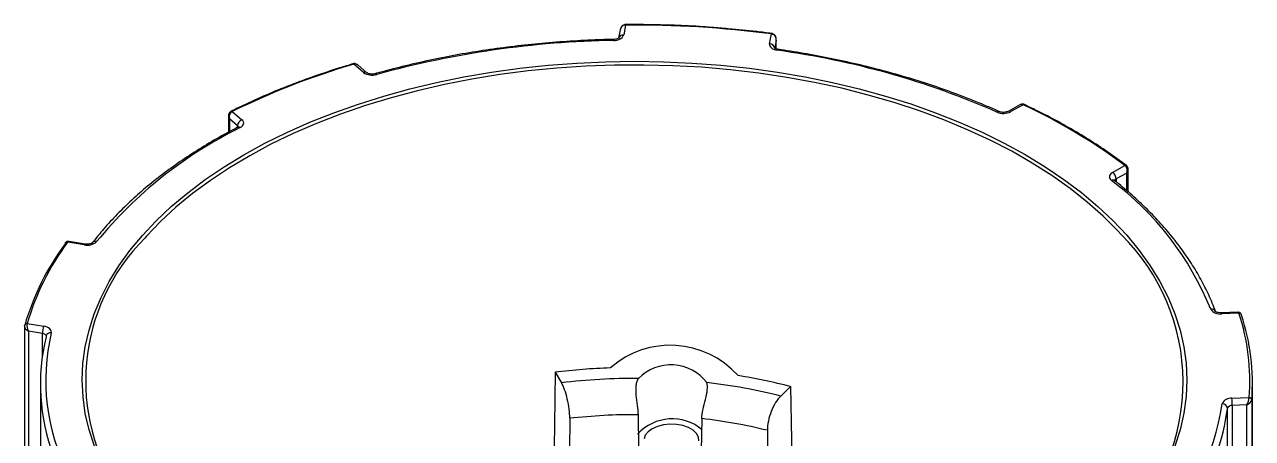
# Model space of a CAD drawing. Header units: millimetres. Extents: x 2517 to 6633, y 792 to 3241.
# Drawn here: x 2691.96 to 2729.48, y 919.95 to 932.61 of the extents above; entities that cross this region are included whole.
import ezdxf

# ---------------------------------------------------------------- set-up
doc = ezdxf.new("R2010")
doc.units = ezdxf.units.MM
doc.layers.add('实线', color=7, linetype='Continuous', lineweight=25)

msp = doc.modelspace()

# ---------------------------------------------------------------- linework, layer by layer
at = {"layer": '实线'}
for p, q in [((2710.1618, 932.4477), (2710.114, 932.1854)), ((2710.3264, 932.5893), (2710.2714, 932.2874)), ((2714.7269, 932.017), (2714.7818, 932.3189)), ((2714.8091, 932.3287), (2714.7874, 932.3335)), ((2714.9325, 932.1324), (2714.886, 931.8767)), ((2714.9325, 931.861), (2714.9325, 932.1324)), ((2714.9334, 931.8607), (2714.9334, 932.1488)), ((2702.0161, 931.4081), (2701.9947, 931.4039)), ((2702.3161, 931.1423), (2702.0221, 931.394)), ((2702.4202, 931.1332), (2702.1434, 931.3701)), ((2698.308, 929.9478), (2698.602, 929.6961)), ((2722.3794, 930.1527), (2722.018, 929.9513)), ((2722.4742, 930.153), (2722.0959, 929.9422)), ((2698.193, 929.8151), (2698.193, 929.3152)), ((2698.4694, 929.5138), (2698.2204, 929.7269)), ((2698.2204, 929.7269), (2698.2204, 929.3299)), ((2698.4694, 929.4628), (2698.4694, 929.5138)), ((2725.208, 928.0818), (2725.5863, 928.2927)), ((2725.6394, 928.0633), (2725.3192, 927.8847)), ((2725.6459, 928.2804), (2725.6311, 928.2936)), ((2725.6394, 927.5258), (2725.6394, 928.0633)), ((2725.6883, 927.4839), (2725.6883, 928.1767)), ((2725.2709, 927.835), (2725.2728, 927.8334)), ((2725.3192, 927.8847), (2725.3192, 927.7961)), ((2693.2225, 925.9427), (2693.2106, 925.9294)), ((2693.7829, 925.867), (2693.2774, 925.9506)), ((2693.809, 925.8942), (2693.319, 925.9753)), ((2694.0402, 925.9408), (2694.0367, 925.9364)), ((2692.0426, 923.4646), (2692.548, 923.3809)), ((2729.0456, 923.8077), (2728.5363, 923.7871)), ((2729.0673, 923.7791), (2728.5428, 923.7579)), ((2691.96, 923.3839), (2691.96, 913.6025)), ((2691.962, 923.4006), (2691.9631, 923.4115)), ((2692.5039, 923.1615), (2692.0759, 923.2323)), ((2692.0759, 923.2323), (2692.0759, 913.5645)), ((2692.5039, 922.4649), (2692.5039, 923.1615)), ((2692.6211, 923.0845), (2692.6183, 923.0599)), ((2708.1726, 921.9738), (2708.3636, 921.6534)), ((2692.443, 921.6068), (2692.443, 912.0696)), ((2729.483, 910.6978), (2729.483, 921.6721)), ((2715.0687, 921.2466), (2715.371, 921.537)), ((2728.8553, 921.1779), (2729.3798, 921.1991)), ((2728.718, 911.3323), (2728.718, 920.8695)), ((2729.3106, 920.9731), (2728.8665, 920.9552)), ((2728.8665, 920.9552), (2728.8665, 911.2885)), ((2729.3106, 911.3052), (2729.3106, 920.9731)), ((2729.4593, 921.1255), (2729.4593, 911.3274)), ((2708.6196, 920.5645), (2708.6126, 919.572)), ((2710.7063, 920.6747), (2710.7215, 919.683)), ((2712.6579, 920.5563), (2712.6408, 919.5665)), ((2714.6594, 920.198), (2714.6637, 919.2048))]:
    msp.add_line(p, q, dxfattribs=at)
at = {"layer": '实线', "flags": 128}
for points in [[(2714.7818, 932.3189), (2714.7853, 932.3264), (2714.7886, 932.3312), (2714.7917, 932.3329), (2714.7923, 932.3329)], [(2714.8093, 932.3298), (2714.8089, 932.3298), (2714.8068, 932.3281), (2714.804, 932.3235), (2714.8008, 932.3162)], [(2714.7269, 932.017), (2714.726, 931.984), (2714.7353, 931.9515), (2714.7545, 931.9204), (2714.7829, 931.8918), (2714.8198, 931.8666), (2714.8638, 931.8455), (2714.9135, 931.8293), (2714.9675, 931.8185)], [(2714.9675, 931.8185), (2714.9751, 931.8335), (2714.9824, 931.8429), (2714.9891, 931.8463), (2714.9904, 931.8462)], [(2694.0925, 919.7096), (2693.9313, 920.2112), (2693.8158, 920.717), (2693.7463, 921.2256), (2693.723, 921.7357), (2693.7459, 922.2457), (2693.8151, 922.7543), (2693.9303, 923.2602), (2694.0913, 923.7619), (2694.2974, 924.258), (2694.5483, 924.7472), (2694.8432, 925.2282), (2695.1813, 925.6996), (2695.5616, 926.1601), (2695.9832, 926.6085), (2696.4449, 927.0436), (2696.9454, 927.4641), (2697.4833, 927.8689), (2698.0572, 928.2569), (2698.6655, 928.627), (2699.3065, 928.9783), (2699.9785, 929.3097), (2700.6796, 929.6203), (2701.4079, 929.9093), (2702.1614, 930.176), (2702.938, 930.4195), (2703.7357, 930.6392), (2704.5521, 930.8345), (2705.3852, 931.0048), (2706.2326, 931.1498), (2707.0919, 931.2689), (2707.9609, 931.3619), (2708.8371, 931.4286), (2709.7182, 931.4686), (2710.6017, 931.482), (2711.4852, 931.4687), (2712.3663, 931.4287), (2713.2425, 931.3622), (2714.1115, 931.2692), (2714.9709, 931.1501), (2715.8183, 931.0053), (2716.6514, 930.835), (2717.4679, 930.6398), (2718.2657, 930.4201), (2719.0424, 930.1767), (2719.7959, 929.9101), (2720.5243, 929.6212), (2721.2255, 929.3106), (2721.8975, 928.9793), (2722.5386, 928.6281), (2723.147, 928.258), (2723.721, 927.87), (2724.259, 927.4653), (2724.7596, 927.0448), (2725.2214, 926.6098), (2725.6431, 926.1614), (2726.0236, 925.7009), (2726.3618, 925.2295), (2726.6568, 924.7486), (2726.9078, 924.2594), (2727.1142, 923.7633), (2727.2752, 923.2617), (2727.3905, 922.7558), (2727.4599, 922.2472), (2727.483, 921.7372), (2727.4598, 921.2271), (2727.3904, 920.7185), (2727.2751, 920.2127), (2727.114, 919.711)], [(2725.485, 926.1722), (2725.3617, 926.3056), (2724.9174, 926.7488), (2724.4333, 927.178), (2723.9105, 927.5917), (2723.3507, 927.989), (2722.7553, 928.3687), (2722.126, 928.7296), (2721.4646, 929.0709), (2720.773, 929.3916), (2720.0529, 929.6908), (2719.3065, 929.9675), (2718.5359, 930.2212), (2717.7431, 930.451), (2716.9304, 930.6564), (2716.1001, 930.8367), (2715.2544, 930.9914), (2714.3958, 931.1201), (2713.5266, 931.2225), (2712.6492, 931.2983), (2711.7662, 931.3473), (2710.8799, 931.3692), (2709.9928, 931.3641), (2709.1074, 931.332), (2708.2262, 931.273), (2707.3516, 931.1872), (2706.4861, 931.0748), (2705.6321, 930.9363), (2704.7919, 930.7719), (2703.968, 930.5821), (2703.1625, 930.3675), (2702.3778, 930.1286), (2701.616, 929.8662), (2700.8793, 929.5809), (2700.1696, 929.2736), (2699.4891, 928.9451), (2698.8396, 928.5963), (2698.2229, 928.2281), (2697.6406, 927.8417), (2697.0946, 927.4381), (2696.5862, 927.0185), (2696.1168, 926.5839), (2695.6879, 926.1356), (2695.6417, 926.0837)], [(2698.551, 929.4556), (2698.5899, 929.4798), (2698.6206, 929.5076), (2698.6424, 929.5381), (2698.6544, 929.5704), (2698.6562, 929.6033), (2698.6479, 929.636), (2698.6296, 929.6672), (2698.602, 929.6961)], [(2725.208, 928.0818), (2725.1706, 928.0568), (2725.1415, 928.0285), (2725.1216, 927.9975), (2725.1115, 927.9651), (2725.1116, 927.9321), (2725.1219, 927.8996), (2725.142, 927.8687), (2725.1713, 927.8404)], [(2693.7829, 925.867), (2693.7915, 925.8818), (2693.7997, 925.891), (2693.8074, 925.8943), (2693.809, 925.8942)], [(2729.1459, 923.7224), (2729.1444, 923.735), (2729.1432, 923.739)], [(2692.5039, 923.1615), (2692.5306, 923.1555), (2692.555, 923.1469), (2692.5763, 923.136), (2692.594, 923.123), (2692.6073, 923.1084), (2692.616, 923.0927), (2692.6196, 923.0769)], [(2692.7767, 923.1777), (2692.7796, 923.2107), (2692.7722, 923.2434), (2692.7549, 923.2748), (2692.7281, 923.304), (2692.6928, 923.3299), (2692.6501, 923.3518), (2692.6013, 923.369), (2692.548, 923.3809)], [(2708.1726, 921.9738), (2708.1496, 920.3482), (2708.1065, 917.292)], [(2715.371, 921.537), (2715.3961, 919.9085), (2715.4964, 913.3943)], [(2711.1379, 920.2461), (2711.013, 920.1541), (2710.9299, 920.0475), (2710.8934, 919.9325)], [(2712.5703, 919.8739), (2712.5581, 919.9906), (2712.4979, 920.1022), (2712.3931, 920.2023), (2712.2499, 920.2849), (2712.0766, 920.3454), (2711.8833, 920.3802), (2711.6812, 920.3873), (2711.482, 920.3662), (2711.2973, 920.3182), (2711.1379, 920.2461)]]:
    msp.add_lwpolyline(points, dxfattribs=at)
at = {"layer": '实线'}
for centre, radius, start, end in [((2710.3288, 932.5943), 0.0223, 157.24635, 194.26033), ((2710.2242, 932.5919), 0.1022, 358.53453, 6.77698), ((2710.6134, 900.4688), 32.1217, 82.54369, 90.51196), ((2710.4599, 902.9979), 29.1284, 90.97456, 105.40655), ((2709.8768, 932.1271), 0.0879, 356.71527, 16.04295), ((2710.0033, 932.4176), 0.2981, 262.52782, 334.08942), ((2710.2497, 932.1484), 0.1406, 81.11197, 164.77145), ((2714.729, 931.8591), 0.1579, 6.40527, 90.78821), ((2711.5627, 906.867), 25.1828, 66.32006, 82.22953), ((2708.4345, 909.4335), 22.8775, 106.27784, 116.27259), ((2702.0019, 931.3821), 0.0234, 30.55465, 96.25112), ((2702.0182, 931.3849), 0.0246, 34.04808, 95.20566), ((2702.3608, 931.0534), 0.0995, 53.39651, 116.65366), ((2702.5835, 931.5284), 0.4696, 235.29583, 287.09841), ((2702.682, 931.0581), 0.045, 28.51072, 94.79419), ((2698.2708, 929.9162), 0.0325, 47.48086, 112.98932), ((2698.2848, 929.9203), 0.036, 49.80366, 110.3395), ((2721.7225, 929.8815), 0.0662, 72.3924, 133.66772), ((2721.8725, 930.3901), 0.5006, 246.97934, 296.50542), ((2722.049, 929.8791), 0.0786, 53.36397, 112.8892), ((2722.4829, 930.1317), 0.0361, 74.28576, 129.37107), ((2722.4972, 930.1276), 0.0343, 71.26473, 132.19776), ((2715.2364, 914.5125), 17.2341, 53.09088, 65.16725), ((2704.3591, 917.6416), 13.1646, 116.18026, 140.75883), ((2698.6815, 929.4989), 0.2127, 111.95093, 175.96693), ((2698.4228, 929.4547), 0.0753, 17.45272, 51.73937), ((2698.5044, 929.3977), 0.0744, 51.16061, 111.49491), ((2725.0697, 927.8739), 0.2497, 2.47877, 56.36157), ((2725.6091, 928.2522), 0.0465, 56.43969, 119.44897), ((2725.6209, 928.2446), 0.0446, 55.1231, 119.75138), ((2725.2167, 927.7564), 0.0955, 55.4258, 118.36443), ((2719.6204, 920.4202), 9.2667, 22.08092, 53.20093), ((2725.3576, 927.8028), 0.0905, 115.13518, 160.06665), ((2700.0175, 921.7059), 6.1898, 134.98748, 214.55994), ((2721.0401, 921.6743), 6.3236, 315.16264, 45.3401), ((2699.4711, 921.2338), 7.8157, 143.31287, 163.85888), ((2699.5182, 921.301), 7.7825, 143.31279, 163.85899), ((2693.2524, 925.9041), 0.0487, 144.37294, 181.01036), ((2693.2585, 925.8939), 0.0598, 71.56558, 139.81516), ((2693.2669, 925.8991), 0.0633, 74.49983, 135.55411), ((2693.8773, 926.2742), 0.418, 256.94046, 313.17128), ((2694.1245, 925.8571), 0.1188, 70.91881, 135.20115), ((2728.2366, 923.7743), 0.1326, 24.17914, 102.67848), ((2728.489, 924.0927), 0.3391, 213.87656, 279.12849), ((2692.0243, 923.3892), 0.0651, 77.55388, 159.99685), ((2692.0311, 923.3951), 0.0704, 80.61281, 158.63791), ((2728.4939, 923.7624), 0.0491, 354.70713, 30.20004), ((2729.0751, 923.7186), 0.0713, 25.2461, 98.27798), ((2729.0799, 923.7109), 0.0693, 23.84991, 100.44668), ((2722.9944, 921.7346), 6.4079, 355.20689, 18.6063), ((2723.0471, 921.6692), 6.4351, 355.20685, 18.60631), ((2693.0786, 923.1601), 0.5747, 157.40628, 179.86563), ((2698.8408, 921.7313), 6.2342, 166.58452, 207.22865), ((2692.7524, 923.0418), 0.138, 79.87432, 162.0154), ((2698.6245, 921.603), 6.1804, 166.36592, 200.6161), ((2711.6956, 920.0325), 2.7669, 41.62749, 131.42814), ((2710.5848, 902.153), 19.9671, 92.06658, 96.93889), ((2711.7106, 920.816), 1.3837, 37.44716, 135.60846), ((2710.5982, 902.6524), 19.1319, 89.62986, 96.70723), ((2710.7993, 904.1795), 17.593, 75.95549, 83.44024), ((2710.903, 904.0417), 18.0569, 75.67391, 80.88418), ((2729.384, 921.123), 0.0762, 6.41175, 93.1105), ((2721.1197, 922.1193), 7.5214, 315.67905, 351.49272), ((2722.3295, 921.664), 6.4377, 339.73068, 352.9113), ((2728.8207, 920.8949), 0.2851, 83.03748, 156.92897), ((2728.5644, 920.8522), 0.1545, 6.41857, 92.23901), ((2728.8492, 920.8136), 0.1426, 83.03681, 156.92893), ((2726.6453, 920.9556), 2.2211, 359.9898, 5.74637), ((2729.3856, 921.1125), 0.0748, 9.95344, 94.26919), ((2710.5991, 902.8952), 17.7799, 89.65442, 96.39217), ((2711.7514, 919.1279), 1.421, 49.69443, 137.98342), ((2710.7781, 904.285), 16.3795, 76.29294, 83.40983)]:
    msp.add_arc(centre, radius, start, end, dxfattribs=at)
for centre, major_axis, ratio, start_param, end_param in [((2710.318, 932.4123), (-0.0018, 0.1768), 0.9010368, 0.0561727, 1.3602373), ((2714.7734, 932.142), (-0.0018, 0.1768), 0.9010368, 4.6486161, 6.0994669), ((2702.0671, 931.2248), (-0.0107, 0.1765), 0.7910279, 5.6304073, 6.4120618), ((2698.353, 929.7786), (-0.0107, 0.1765), 0.7910279, 0.3687676, 1.8196184), ((2722.4162, 929.9901), (0.0224, 0.1751), 0.7034139, 6.1051865, 6.7619822), ((2698.353, 929.7786), (0.1365, -0.1077), 0.775991, 3.7178853, 4.2843523), ((2725.5283, 928.1297), (0.0224, 0.1751), 0.7034139, 4.4144446, 5.8652954), ((2725.5283, 928.1297), (0.1415, 0.1059), 0.7057683, 4.9943727, 5.8238315), ((2693.3549, 925.8072), (-0.0521, 0.1672), 0.4289681, 6.0705152, 6.5847151), ((2692.12, 923.3211), (-0.0521, 0.1672), 0.4289681, 0.5414208, 1.9922716), ((2728.9869, 923.6452), (0.0654, 0.1614), 0.291777, 5.9179768, 6.4145845), ((2692.12, 923.3211), (0.151, -0.0957), 0.5523717, 3.3191679, 3.4784751), ((2692.12, 923.3211), (0.151, -0.0957), 0.5523717, 3.4784751, 4.7700187), ((2729.2995, 921.0652), (0.0654, 0.1614), 0.291777, 4.227235, 5.6780858), ((2729.2995, 921.0652), (0.1539, 0.0892), 0.4901346, 4.5055648, 5.9564156)]:
    msp.add_ellipse(centre, major_axis=major_axis, ratio=ratio, start_param=start_param, end_param=end_param, dxfattribs=at)
for points, knots in [([(2710.3083, 932.6029), (2710.2912, 932.5992), (2710.2572, 932.5917), (2710.2134, 932.5578), (2710.1783, 932.5085), (2710.1624, 932.4602), (2710.1593, 932.43), (2710.1586, 932.4232)], [0, 0, 0, 0, 0.20500602, 0.40826103, 0.6386456, 0.91758516, 1, 1, 1, 1]), ([(2710.3307, 932.6039), (2710.3261, 932.604), (2710.3186, 932.6042), (2710.3112, 932.6027), (2710.3083, 932.6021)], [0, 0, 0, 0, 0.6067699, 1, 1, 1, 1]), ([(2711.0797, 932.5991), (2710.9903, 932.6012), (2710.7391, 932.6072), (2710.4876, 932.6052), (2710.3257, 932.6039)], [0, 0, 0, 0, 0.3559476, 1, 1, 1, 1]), ([(2712.9555, 932.517), (2712.8312, 932.5267), (2712.4138, 932.5593), (2711.7877, 932.5878), (2711.2859, 932.5958), (2711.0797, 932.5991)], [0, 0, 0, 0, 0.1999101, 0.671274, 1, 1, 1, 1]), ([(2714.7923, 932.3329), (2714.6402, 932.3522), (2714.1993, 932.408), (2713.5872, 932.4725), (2713.1245, 932.5051), (2712.9555, 932.517)], [0, 0, 0, 0, 0.25038584, 0.72605225, 1, 1, 1, 1]), ([(2709.9612, 932.1514), (2709.8087, 932.1476), (2709.3664, 932.1366), (2708.636, 932.0999), (2707.7733, 932.0336), (2706.917, 931.943), (2706.0691, 931.8289), (2705.2316, 931.6913), (2704.4064, 931.5307), (2703.6097, 931.3503), (2703.0368, 931.2029), (2702.7337, 931.1184), (2702.6782, 931.1029)], [0, 0, 0, 0, 0.06061456, 0.17571694, 0.2908296, 0.40594588, 0.5210674, 0.63619542, 0.75133122, 0.86647606, 0.97557738, 1, 1, 1, 1]), ([(2710.1172, 932.1965), (2710.1175, 932.1969), (2710.1183, 932.1978), (2710.1032, 932.1847), (2710.0702, 932.1693), (2710.0211, 932.1553), (2709.9817, 932.1527), (2709.9612, 932.1514)], [0, 0, 0, 0, 0.1286914, 0.3288165, 0.535537, 0.758534, 1, 1, 1, 1]), ([(2714.9328, 932.1312), (2714.9328, 932.1516), (2714.9328, 932.1957), (2714.9097, 932.2564), (2714.8703, 932.3029), (2714.8339, 932.3234), (2714.8133, 932.3288), (2714.8093, 932.3298)], [0, 0, 0, 0, 0.2414133, 0.5204399, 0.7486085, 0.9511593, 1, 1, 1, 1]), ([(2714.9904, 931.8462), (2714.9774, 931.8485), (2714.947, 931.8539), (2714.9094, 931.8684), (2714.8844, 931.8829), (2714.8783, 931.8922), (2714.8795, 931.8895), (2714.8796, 931.8895)], [0, 0, 0, 0, 0.2031717, 0.4737657, 0.7220461, 0.9923341, 1, 1, 1, 1]), ([(2721.7425, 929.9447), (2721.6211, 929.9985), (2721.269, 930.1546), (2720.6673, 930.3981), (2719.931, 930.668), (2719.1731, 930.9167), (2718.3956, 931.1442), (2717.6003, 931.3497), (2716.7891, 931.5329), (2715.9781, 931.6903), (2715.3757, 931.7899), (2715.0498, 931.8375), (2714.9904, 931.8462)], [0, 0, 0, 0, 0.0606451, 0.1758146, 0.2909791, 0.4061317, 0.5212726, 0.6364023, 0.7515216, 0.8666315, 0.9756775, 1, 1, 1, 1]), ([(2701.9994, 931.4054), (2701.8613, 931.3637), (2701.461, 931.243), (2700.8133, 931.0268), (2700.0648, 930.7506), (2699.3402, 930.4538), (2698.7447, 930.1861), (2698.3957, 930.0147), (2698.2723, 929.954)], [0, 0, 0, 0, 0.1037277, 0.300803, 0.497901, 0.6950104, 0.8921313, 1, 1, 1, 1]), ([(2702.1448, 931.365), (2702.1385, 931.3717), (2702.1192, 931.3922), (2702.0766, 931.4092), (2702.0381, 931.413), (2702.019, 931.4099), (2702.016, 931.4094)], [0, 0, 0, 0, 0.1902115, 0.5884082, 0.9356107, 1, 1, 1, 1]), ([(2702.6782, 931.1029), (2702.666, 931.1), (2702.6355, 931.0926), (2702.5775, 931.0885), (2702.5149, 931.0943), (2702.4641, 931.1081), (2702.4326, 931.1235), (2702.4238, 931.1304), (2702.4202, 931.1332)], [0, 0, 0, 0, 0.1308205, 0.3273395, 0.5330461, 0.7155016, 0.8813843, 1, 1, 1, 1]), ([(2698.2581, 929.9461), (2698.2455, 929.936), (2698.2206, 929.9162), (2698.1998, 929.8712), (2698.1908, 929.8345), (2698.194, 929.8132), (2698.1945, 929.8094)], [0, 0, 0, 0, 0.3023829, 0.5956589, 0.9277644, 1, 1, 1, 1]), ([(2698.2765, 929.9561), (2698.2726, 929.9543), (2698.2663, 929.9514), (2698.2606, 929.9471), (2698.2583, 929.9454)], [0, 0, 0, 0, 0.6111631, 1, 1, 1, 1]), ([(2722.018, 929.9513), (2722.0101, 929.9473), (2721.9914, 929.9379), (2721.9456, 929.9249), (2721.8851, 929.9181), (2721.8199, 929.9215), (2721.7707, 929.933), (2721.7492, 929.9419), (2721.7425, 929.9447)], [0, 0, 0, 0, 0.1288276, 0.3046692, 0.4978127, 0.7024271, 0.9071482, 1, 1, 1, 1]), ([(2722.4927, 930.1664), (2722.4775, 930.1697), (2722.4479, 930.176), (2722.4079, 930.1679), (2722.3872, 930.1554), (2722.3789, 930.1505)], [0, 0, 0, 0, 0.3920637, 0.7585033, 1, 1, 1, 1]), ([(2722.5124, 930.1581), (2722.5086, 930.1601), (2722.5022, 930.1634), (2722.4952, 930.1649), (2722.4925, 930.1655)], [0, 0, 0, 0, 0.6034029, 1, 1, 1, 1]), ([(2725.6347, 928.291), (2725.5395, 928.3624), (2725.2634, 928.5695), (2724.7814, 928.9007), (2724.1795, 929.2788), (2723.5468, 929.6395), (2722.9865, 929.9317), (2722.6332, 930.1004), (2722.5082, 930.1601)], [0, 0, 0, 0, 0.103757, 0.3008176, 0.4978925, 0.6949691, 0.8920424, 1, 1, 1, 1]), ([(2698.4771, 929.4669), (2698.3641, 929.4071), (2698.0363, 929.2339), (2697.5154, 928.9335), (2696.9255, 928.5608), (2696.3673, 928.1715), (2695.8417, 927.7671), (2695.3501, 927.3481), (2694.8935, 926.9158), (2694.4809, 926.4788), (2694.203, 926.1498), (2694.063, 925.9702), (2694.0367, 925.9365)], [0, 0, 0, 0, 0.0605796, 0.1756397, 0.2907183, 0.4058031, 0.5208869, 0.6359613, 0.7510155, 0.8660366, 0.974865, 1, 1, 1, 1]), ([(2698.5017, 929.4833), (2698.5019, 929.4838), (2698.5033, 929.4869), (2698.4968, 929.4778), (2698.4826, 929.4699), (2698.4771, 929.4669)], [0, 0, 0, 0, 0.1024725, 0.6560894, 1, 1, 1, 1]), ([(2725.688, 928.1807), (2725.6863, 928.1982), (2725.6829, 928.2312), (2725.6634, 928.2643), (2725.6494, 928.2782), (2725.6464, 928.2812)], [0, 0, 0, 0, 0.4684113, 0.8853158, 1, 1, 1, 1]), ([(2725.2709, 927.835), (2725.2678, 927.8382), (2725.2639, 927.8422), (2725.265, 927.8401), (2725.2652, 927.8398)], [0, 0, 0, 0, 0.8256183, 1, 1, 1, 1]), ([(2728.3576, 923.8284), (2728.324, 923.9161), (2728.2272, 924.1687), (2728.036, 924.5818), (2727.7714, 925.0647), (2727.4667, 925.5395), (2727.1232, 926.0053), (2726.7416, 926.461), (2726.3227, 926.9055), (2725.8753, 927.3301), (2725.5174, 927.6373), (2725.3134, 927.8009), (2725.2709, 927.835)], [0, 0, 0, 0, 0.0606709, 0.1748906, 0.289205, 0.4036504, 0.5182163, 0.6328874, 0.7476452, 0.8624709, 0.9713649, 1, 1, 1, 1]), ([(2693.3201, 925.9731), (2693.3104, 925.975), (2693.2883, 925.9792), (2693.2515, 925.9695), (2693.2316, 925.9521), (2693.2216, 925.9433)], [0, 0, 0, 0, 0.2807387, 0.6384452, 1, 1, 1, 1]), ([(2694.0367, 925.9365), (2694.0358, 925.9353), (2694.0337, 925.9327), (2694.0129, 925.9179), (2693.9739, 925.9022), (2693.9202, 925.8907), (2693.8616, 925.8875), (2693.825, 925.8922), (2693.809, 925.8942)], [0, 0, 0, 0, 0.1336301, 0.2990498, 0.4655139, 0.6477075, 0.8458489, 1, 1, 1, 1]), ([(2728.5363, 923.7871), (2728.5222, 923.787), (2728.4861, 923.7867), (2728.4331, 923.7953), (2728.3879, 923.8112), (2728.3611, 923.8264), (2728.3539, 923.836), (2728.3551, 923.8336), (2728.3552, 923.8334)], [0, 0, 0, 0, 0.1523543, 0.3873818, 0.5903964, 0.7759897, 0.9771824, 1, 1, 1, 1]), ([(2729.1397, 923.7486), (2729.1338, 923.7596), (2729.1218, 923.7818), (2729.0909, 923.8012), (2729.0638, 923.8085), (2729.0495, 923.8071), (2729.045, 923.8067)], [0, 0, 0, 0, 0.3087741, 0.6198684, 0.8825295, 1, 1, 1, 1]), ([(2729.1441, 923.7363), (2729.1434, 923.7387), (2729.1422, 923.743), (2729.14, 923.7471), (2729.1391, 923.7488)], [0, 0, 0, 0, 0.5863424, 1, 1, 1, 1]), ([(2691.9662, 923.4233), (2691.9656, 923.421), (2691.9645, 923.4173), (2691.9636, 923.4131), (2691.9633, 923.4115)], [0, 0, 0, 0, 0.6090168, 1, 1, 1, 1]), ([(2708.6196, 920.5645), (2708.6202, 920.6512), (2708.614, 920.7477), (2708.5888, 920.95), (2708.5699, 921.0549), (2708.4991, 921.3556), (2708.4323, 921.5383), (2708.3636, 921.6534)], [0, 0, 0, 0, 0.25, 0.25, 0.5, 0.5, 1, 1, 1, 1]), ([(2710.7218, 921.784), (2710.701, 921.7557), (2710.6842, 921.7235), (2710.6579, 921.6503), (2710.6485, 921.6089), (2710.6315, 921.4775), (2710.6346, 921.377), (2710.6539, 921.1704), (2710.6697, 921.0644), (2710.6955, 920.8589), (2710.705, 920.762), (2710.7063, 920.6747)], [0, 0, 0, 0, 0.125, 0.125, 0.25, 0.25, 0.5, 0.5, 0.75, 0.75, 1, 1, 1, 1]), ([(2712.6579, 920.5563), (2712.6594, 920.6435), (2712.6734, 920.7397), (2712.7156, 920.9401), (2712.7436, 921.0441), (2712.7934, 921.2452), (2712.8153, 921.3447), (2712.8335, 921.5198), (2712.8295, 921.597), (2712.8091, 921.6573)], [0, 0, 0, 0, 0.25, 0.25, 0.5, 0.5, 0.75, 0.75, 1, 1, 1, 1]), ([(2715.0687, 921.2466), (2715.0144, 921.1944), (2714.9612, 921.1266), (2714.8619, 920.9659), (2714.8165, 920.8741), (2714.703, 920.5843), (2714.6586, 920.3717), (2714.6594, 920.198)], [0, 0, 0, 0, 0.25, 0.25, 0.5, 0.5, 1, 1, 1, 1])]:
    msp.add_open_spline(points, degree=3, knots=knots, dxfattribs=at)
for points in [[(2710.3264, 932.5893), (2710.32, 932.5894), (2710.3136, 932.5893), (2710.3072, 932.5888)], [(2714.7818, 932.3189), (2714.7882, 932.3183), (2714.7945, 932.3174), (2714.8008, 932.3162)], [(2702.0221, 931.394), (2702.0276, 931.3959), (2702.0331, 931.3974), (2702.0386, 931.3987)], [(2698.308, 929.9478), (2698.3029, 929.9455), (2698.2978, 929.943), (2698.2928, 929.9401)], [(2722.4742, 930.153), (2722.4695, 930.1555), (2722.4647, 930.1577), (2722.4601, 930.1596)], [(2725.5863, 928.2927), (2725.5904, 928.2898), (2725.5946, 928.2867), (2725.5987, 928.2833)], [(2693.2774, 925.9506), (2693.2795, 925.9541), (2693.2817, 925.9573), (2693.2838, 925.9601)], [(2692.0426, 923.4646), (2692.0412, 923.461), (2692.0398, 923.457), (2692.0384, 923.4528)], [(2729.0673, 923.7791), (2729.0665, 923.7827), (2729.0657, 923.7861), (2729.0648, 923.7891)], [(2729.3798, 921.1991), (2729.3799, 921.1954), (2729.38, 921.1914), (2729.38, 921.1871)], [(2729.4597, 921.1315), (2729.4596, 921.1296), (2729.4594, 921.1276), (2729.4593, 921.1255)]]:
    msp.add_open_spline(points, degree=3, dxfattribs=at)

doc.saveas('drawing.dxf')
